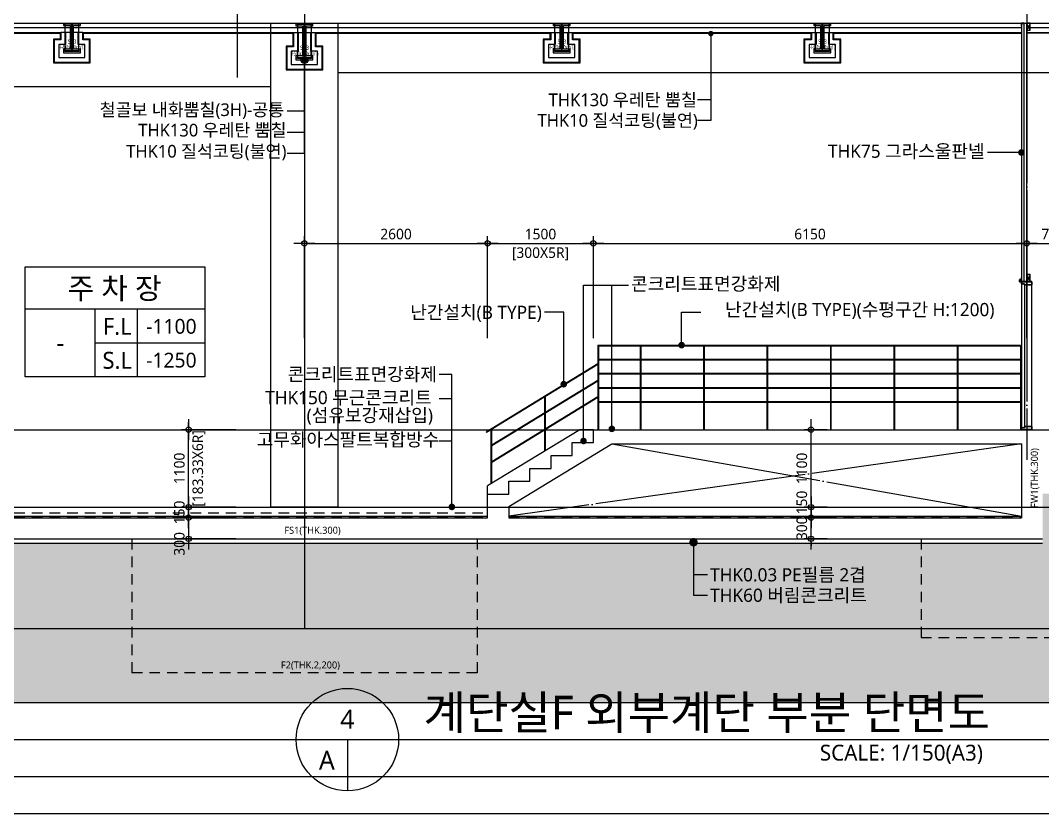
# Model space of a CAD drawing. Header units: millimetres. Extents: x -26983 to 60590, y 825 to 42375.
# Drawn here: x 33531 to 48036, y 825 to 12085 of the extents above; entities that cross this region are included whole.
import ezdxf
from ezdxf.enums import TextEntityAlignment as Align

# ---------------------------------------------------------------- set-up
doc = ezdxf.new("R2010")
doc.units = ezdxf.units.MM
doc.header["$LTSCALE"] = 100
doc.header["$MEASUREMENT"] = 0
doc.header["$PDSIZE"] = -10
for name, pattern in [('-HID', [2.5, 1.5, -1]), ('CEN', [62, 60, -1, 0, -1]), ('HID', [2.5, 1.5, -1])]:
    doc.linetypes.add(name, pattern=pattern)
doc.layers.get('0').update_dxf_attribs({"linetype": 'CONTINUOUS'})
doc.layers.get('Defpoints').update_dxf_attribs({"color": 171, "linetype": 'CONTINUOUS'})
for name, color, linetype in [('CEN', 1, 'CEN'), ('CEN(ST)', 1, 'CEN'), ('Center(AR)', 30, 'CEN'), ('CON', 2, 'CONTINUOUS'), ('DOOR', 4, 'CONTINUOUS'), ('ELE-6', 8, 'CONTINUOUS'), ('FIN', 8, 'CONTINUOUS'), ('FIN(내화피복)', 8, 'CONTINUOUS'), ('FIN(패널-T75 글라스울)', 6, 'CONTINUOUS'), ('FIN-5', 6, 'CONTINUOUS'), ('HAN', 9, 'CONTINUOUS'), ('HAT 254', 254, 'CONTINUOUS'), ('HAT-252', 252, 'CONTINUOUS'), ('INS', 251, 'BATTING'), ('LED', 7, 'CONTINUOUS'), ('NDIM', 7, 'CONTINUOUS'), ('SASAC 도면번호', 6, 'CONTINUOUS'), ('stl', 3, 'CONTINUOUS'), ('SYM', 7, 'CONTINUOUS'), ('TEXT', 3, 'CONTINUOUS'), ('TEXT(MIN)', 7, 'CONTINUOUS'), ('TEXT(노트)', 7, 'CONTINUOUS'), ('TEXT(실명)', 3, 'CONTINUOUS'), ('TEXT-기입', 6, 'CONTINUOUS'), ('TITLE', 7, 'CONTINUOUS'), ('wire-meshes', 1, 'CONTINUOUS'), ('스틸', 8, 'CONTINUOUS')]:
    doc.layers.add(name, color=color, linetype=linetype)
doc.layers.add('NUMBER', color=171, linetype='CONTINUOUS', plot=False)
doc.styles.add('CGS', font='cgse', dxfattribs={"bigfont": 'cgs'})
doc.styles.add('TE', font='malgun_0.ttf')
doc.styles.add('나눔바른고딕', font='NanumBarunGothic.ttf')
doc.linetypes.add('BATTING', pattern='A,0.0001,-0.1,[134,ltypeshp.shx,S=0.1,R=0,X=-0.1,Y=0],-0.2,[134,ltypeshp.shx,S=0.1,R=180,X=0.1,Y=0],-0.1', length=0.4001)
doc.dimstyles.new('NDIM 1200', dxfattribs={"dimscale": 75, "dimtxt": 3, "dimasz": 1, "dimexe": 2, "dimexo": 2, "dimgap": 1, "dimtad": 1, "dimdec": 0, "dimdsep": 46, "dimtxsty": 'CGS', "dimblk": 'DOT0', "dimcen": 1, "dimdle": 8, "dimclrd": 256, "dimclre": 256, "dimclrt": 256, "dimadec": 0, "dimazin": 0, "dimtfac": 1, "dimtdec": 0, "dimtix": 1, "dimtmove": 2, "dimatfit": 3, "dimldrblk": 'DOT0', "dimfxl": 1, "dimtolj": 1, "dimtzin": 0, "dimlwd": -1, "dimlwe": -1, "dimarcsym": 0})

# ---------------------------------------------------------------- blocks, each defined once
blk = doc.blocks.new('DOT0')
blk.add_line((-3, 0), (3, 0))
at = {"color": 6}
blk.add_circle((0, 0), 0.75, dxfattribs=at)
blk = doc.blocks.new('*D258')
at = {"layer": 'Defpoints', "color": 0, "ltscale": 0.4, "transparency": 16777216}
for p in [(41661, 8920), (40161, 7475), (41661, 7475)]:
    blk.add_point(p, dxfattribs=at)
at = {"layer": 'NDIM', "ltscale": 0.4, "transparency": 16777216}
for p, q in [((40161, 7575), (40161, 9020)), ((41661, 7575), (41661, 9020)), ((40211, 8920), (41611, 8920))]:
    blk.add_line(p, q, dxfattribs=at)
at = {"layer": 'NDIM', "ltscale": 0.4, "transparency": 16777216, "xscale": 50, "yscale": 50, "zscale": 50, "rotation": 180}
blk.add_blockref('DOT0', (40161, 8920), dxfattribs=at)
at = {"layer": 'NDIM', "ltscale": 0.4, "transparency": 16777216, "xscale": 50, "yscale": 50, "zscale": 50}
blk.add_blockref('DOT0', (41661, 8920), dxfattribs=at)
at = {"layer": 'NDIM', "ltscale": 0.4, "transparency": 16777216, "char_height": 150, "attachment_point": 5, "style": '나눔바른고딕'}
for s, insert in [('\\A1;1500', (40911, 9051)), ('\\A1;[300X5R]', (40911, 8772))]:
    blk.add_mtext(s, dxfattribs=dict(at, insert=insert))
blk = doc.blocks.new('*D259')
at = {"layer": 'Defpoints', "color": 0, "ltscale": 0.4, "transparency": 16777216}
for p in [(47811, 8920), (41661, 7475), (47811, 7475)]:
    blk.add_point(p, dxfattribs=at)
at = {"layer": 'NDIM', "ltscale": 0.4, "transparency": 16777216}
for p, q in [((41661, 7575), (41661, 9020)), ((47811, 7575), (47811, 9020)), ((41711, 8920), (47761, 8920))]:
    blk.add_line(p, q, dxfattribs=at)
at = {"layer": 'NDIM', "ltscale": 0.4, "transparency": 16777216, "xscale": 50, "yscale": 50, "zscale": 50, "rotation": 180}
blk.add_blockref('DOT0', (41661, 8920), dxfattribs=at)
at = {"layer": 'NDIM', "ltscale": 0.4, "transparency": 16777216, "xscale": 50, "yscale": 50, "zscale": 50}
blk.add_blockref('DOT0', (47811, 8920), dxfattribs=at)
at = {"layer": 'NDIM', "ltscale": 0.4, "transparency": 16777216, "insert": (44736, 9051), "char_height": 150, "attachment_point": 5, "style": '나눔바른고딕'}
blk.add_mtext('\\A1;6150', dxfattribs=at)
blk = doc.blocks.new('*D260')
at = {"layer": 'Defpoints', "color": 0, "ltscale": 0.4, "transparency": 16777216}
for p in [(40161, 8920), (37561, 7475), (40161, 7475)]:
    blk.add_point(p, dxfattribs=at)
at = {"layer": 'NDIM', "ltscale": 0.4, "transparency": 16777216}
for p, q in [((37561, 7575), (37561, 9020)), ((40161, 7575), (40161, 9020)), ((37611, 8920), (40111, 8920))]:
    blk.add_line(p, q, dxfattribs=at)
at = {"layer": 'NDIM', "ltscale": 0.4, "transparency": 16777216, "xscale": 50, "yscale": 50, "zscale": 50, "rotation": 180}
blk.add_blockref('DOT0', (37561, 8920), dxfattribs=at)
at = {"layer": 'NDIM', "ltscale": 0.4, "transparency": 16777216, "xscale": 50, "yscale": 50, "zscale": 50}
blk.add_blockref('DOT0', (40161, 8920), dxfattribs=at)
at = {"layer": 'NDIM', "ltscale": 0.4, "transparency": 16777216, "insert": (38861, 9051), "char_height": 150, "attachment_point": 5, "style": '나눔바른고딕'}
blk.add_mtext('\\A1;2600', dxfattribs=at)
blk = doc.blocks.new('*D246')
at = {"layer": 'Defpoints', "color": 0, "ltscale": 0.4, "transparency": 16777216}
for p in [(35917, 6275), (36686, 6275), (36686, 5175)]:
    blk.add_point(p, dxfattribs=at)
at = {"layer": 'NDIM', "ltscale": 0.4, "transparency": 16777216}
for p, q in [((36586, 6275), (35817, 6275)), ((35917, 6325), (35917, 6375)), ((35917, 5175), (35917, 6275)), ((36586, 5175), (35817, 5175)), ((35917, 5125), (35917, 5075))]:
    blk.add_line(p, q, dxfattribs=at)
at = {"layer": 'NDIM', "ltscale": 0.4, "transparency": 16777216, "xscale": 50, "yscale": 50, "zscale": 50}
for p, rotation in [((35917, 6275), 270), ((35917, 5175), 90)]:
    blk.add_blockref('DOT0', p, dxfattribs=dict(at, rotation=rotation))
at = {"layer": 'NDIM', "ltscale": 0.4, "transparency": 16777216, "char_height": 150, "attachment_point": 5, "rotation": 90, "style": '나눔바른고딕'}
for s, insert in [('\\A1;[183.33X6R]', (36064, 5725)), ('\\A1;1100', (35786, 5725))]:
    blk.add_mtext(s, dxfattribs=dict(at, insert=insert))
blk = doc.blocks.new('*D247')
at = {"layer": 'Defpoints', "color": 0, "ltscale": 0.4, "transparency": 16777216}
for p in [(35917, 5175), (36686, 5175), (36686, 5025)]:
    blk.add_point(p, dxfattribs=at)
at = {"layer": 'NDIM', "ltscale": 0.4, "transparency": 16777216}
for p, q in [((35917, 5225), (35917, 5275)), ((36586, 5175), (35817, 5175)), ((35917, 5025), (35917, 5175)), ((36586, 5025), (35817, 5025)), ((35917, 4975), (35917, 4925))]:
    blk.add_line(p, q, dxfattribs=at)
at = {"layer": 'NDIM', "ltscale": 0.4, "transparency": 16777216, "xscale": 50, "yscale": 50, "zscale": 50}
for p, rotation in [((35917, 5175), 270), ((35917, 5025), 90)]:
    blk.add_blockref('DOT0', p, dxfattribs=dict(at, rotation=rotation))
at = {"layer": 'NDIM', "ltscale": 0.4, "transparency": 16777216, "insert": (35786, 5100), "char_height": 150, "attachment_point": 5, "rotation": 90, "style": '나눔바른고딕'}
blk.add_mtext('\\A1;150', dxfattribs=at)
blk = doc.blocks.new('*D238')
at = {"layer": 'Defpoints', "color": 0, "ltscale": 0.4, "transparency": 16777216}
for p in [(44751, 5175), (45078, 5175), (45078, 5025)]:
    blk.add_point(p, dxfattribs=at)
at = {"layer": 'NDIM', "ltscale": 0.4, "transparency": 16777216}
for p, q in [((44751, 5225), (44751, 5275)), ((44978, 5175), (44651, 5175)), ((44751, 5025), (44751, 5175)), ((44978, 5025), (44651, 5025)), ((44751, 4975), (44751, 4925))]:
    blk.add_line(p, q, dxfattribs=at)
at = {"layer": 'NDIM', "ltscale": 0.4, "transparency": 16777216, "xscale": 50, "yscale": 50, "zscale": 50}
for p, rotation in [((44751, 5175), 270), ((44751, 5025), 90)]:
    blk.add_blockref('DOT0', p, dxfattribs=dict(at, rotation=rotation))
at = {"layer": 'NDIM', "ltscale": 0.4, "transparency": 16777216, "insert": (44620, 5241), "char_height": 150, "attachment_point": 5, "rotation": 90, "style": '나눔바른고딕'}
blk.add_mtext('\\A1;150', dxfattribs=at)
blk = doc.blocks.new('*D239')
at = {"layer": 'Defpoints', "color": 0, "ltscale": 0.4, "transparency": 16777216}
for p in [(44751, 5025), (45078, 5025), (45078, 4725)]:
    blk.add_point(p, dxfattribs=at)
at = {"layer": 'NDIM', "ltscale": 0.4, "transparency": 16777216}
for p, q in [((44751, 5075), (44751, 5125)), ((44978, 5025), (44651, 5025)), ((44751, 4725), (44751, 5025)), ((44978, 4725), (44651, 4725)), ((44751, 4675), (44751, 4625))]:
    blk.add_line(p, q, dxfattribs=at)
at = {"layer": 'NDIM', "ltscale": 0.4, "transparency": 16777216, "xscale": 50, "yscale": 50, "zscale": 50}
for p, rotation in [((44751, 5025), 270), ((44751, 4725), 90)]:
    blk.add_blockref('DOT0', p, dxfattribs=dict(at, rotation=rotation))
at = {"layer": 'NDIM', "ltscale": 0.4, "transparency": 16777216, "insert": (44620, 4875), "char_height": 150, "attachment_point": 5, "rotation": 90, "style": '나눔바른고딕'}
blk.add_mtext('\\A1;300', dxfattribs=at)
blk = doc.blocks.new('*D240')
at = {"layer": 'Defpoints', "color": 0, "ltscale": 0.4, "transparency": 16777216}
for p in [(44751, 6275), (45078, 6275), (45078, 5175)]:
    blk.add_point(p, dxfattribs=at)
at = {"layer": 'NDIM', "ltscale": 0.4, "transparency": 16777216}
for p, q in [((44978, 6275), (44651, 6275)), ((44751, 5225), (44751, 6225)), ((44978, 5175), (44651, 5175))]:
    blk.add_line(p, q, dxfattribs=at)
at = {"layer": 'NDIM', "ltscale": 0.4, "transparency": 16777216, "xscale": 50, "yscale": 50, "zscale": 50}
for p, rotation in [((44751, 6275), 90), ((44751, 5175), 270)]:
    blk.add_blockref('DOT0', p, dxfattribs=dict(at, rotation=rotation))
at = {"layer": 'NDIM', "ltscale": 0.4, "transparency": 16777216, "insert": (44620, 5725), "char_height": 150, "attachment_point": 5, "rotation": 90, "style": '나눔바른고딕'}
blk.add_mtext('\\A1;1100', dxfattribs=at)
blk = doc.blocks.new('*D226')
at = {"layer": 'Defpoints', "color": 0, "ltscale": 0.4, "transparency": 16777216}
for p in [(36686, 5025), (35917, 4725), (36686, 4725)]:
    blk.add_point(p, dxfattribs=at)
at = {"layer": 'NDIM', "ltscale": 0.4, "transparency": 16777216}
for p, q in [((36586, 5025), (35817, 5025)), ((35917, 4975), (35917, 4775)), ((36586, 4725), (35817, 4725))]:
    blk.add_line(p, q, dxfattribs=at)
at = {"layer": 'NDIM', "ltscale": 0.4, "transparency": 16777216, "xscale": 50, "yscale": 50, "zscale": 50}
for p, rotation in [((35917, 5025), 90), ((35917, 4725), 270)]:
    blk.add_blockref('DOT0', p, dxfattribs=dict(at, rotation=rotation))
at = {"layer": 'NDIM', "ltscale": 0.4, "transparency": 16777216, "insert": (35786, 4654), "char_height": 150, "attachment_point": 5, "rotation": 90, "style": '나눔바른고딕'}
blk.add_mtext('\\A1;300', dxfattribs=at)
blk = doc.blocks.new('A$C46BA2E0B')
at = {"layer": 'DOOR'}
for p, q in [((0, 45), (0, 2055)), ((106, 2055), (106, 45)), ((150, 2070), (150, 30))]:
    blk.add_line(p, q, dxfattribs=at)
for points in [[(0, 2100), (16.5, 2100), (16.5, 2098.4), (1.6, 2098.4), (1.6, 2056.6), (104.4, 2056.6), (104.4, 2071.6), (148.4, 2071.6), (148.4, 2098.4), (133.5, 2098.4), (133.5, 2100), (150, 2100), (150, 2070), (106, 2070), (106, 2055), (0, 2055)], [(140.45, 2098.4), (140.45, 2096.8), (9.55, 2096.8), (9.55, 2098.4)], [(0, 0), (16.5, 0), (16.5, 1.6), (1.6, 1.6), (1.6, 43.4), (104.4, 43.4), (104.4, 28.4), (148.4, 28.4), (148.4, 1.6), (133.5, 1.6), (133.5, 0), (150, 0), (150, 30), (106, 30), (106, 45), (0, 45)], [(140.45, 1.6), (140.45, 3.2), (9.55, 3.2), (9.55, 1.6)]]:
    blk.add_lwpolyline(points, close=True, dxfattribs=at)
blk = doc.blocks.new('*U292')
at = {"color": 0, "linetype": 'ByBlock', "ltscale": 0.5}
for p, q in [((-5, 234), (-100, 234)), ((-5, -234), (-5, 234)), ((100, 234), (5, 234)), ((5, 234), (5, -234)), ((-100, -234), (-5, -234)), ((5, -234), (100, -234))]:
    blk.add_line(p, q, dxfattribs=at)
for points in [[(-100, 234), (-100, 250), (100, 250), (100, 234)], [(100, -234), (100, -250), (-100, -250), (-100, -234)]]:
    blk.add_lwpolyline(points, dxfattribs=at)
at = {"layer": 'Defpoints'}
for p, q in [((-100, 234), (-100, -234)), ((100, -234), (100, 234)), ((-5, 0), (5, 0))]:
    blk.add_line(p, q, dxfattribs=at)
blk = doc.blocks.new('SB3 SEC')
at = {"layer": 'stl'}
blk.add_blockref('*U292', (0, -250), dxfattribs=at)
at = {"layer": 'Defpoints', "style": 'TE'}
for s, width, p in [('H-500x200x10x16', 0.5, (2, -428)), ('SG3', 0.7, (2, -348))]:
    blk.add_text(s, height=60, dxfattribs=dict(at, width=width)).set_placement(p, align=Align.MIDDLE_CENTER)
blk = doc.blocks.new('*U298')
at = {"color": 0, "linetype": 'ByBlock', "ltscale": 0.5}
for p, q in [((-4, 187), (-100, 187)), ((-4, -187), (-4, 187)), ((100, 187), (4, 187)), ((4, 187), (4, -187)), ((-100, -187), (-4, -187)), ((4, -187), (100, -187))]:
    blk.add_line(p, q, dxfattribs=at)
for points in [[(-100, 187), (-100, 200), (100, 200), (100, 187)], [(100, -187), (100, -200), (-100, -200), (-100, -187)]]:
    blk.add_lwpolyline(points, dxfattribs=at)
at = {"layer": 'Defpoints'}
for p, q in [((-100, 187), (-100, -187)), ((100, -187), (100, 187)), ((-4, 0), (4, 0))]:
    blk.add_line(p, q, dxfattribs=at)
blk = doc.blocks.new('SB3')
at = {"layer": 'stl'}
blk.add_blockref('*U298', (0, -200), dxfattribs=at)
at = {"layer": 'Defpoints', "style": 'TE'}
for s, width, p in [('SB3', 0.7, (2, -259)), ('H-400x200x8x13 ', 0.5, (8, -340))]:
    blk.add_text(s, height=60, dxfattribs=dict(at, width=width)).set_placement(p, align=Align.MIDDLE_CENTER)
blk = doc.blocks.new('*D299')
at = {"layer": 'Defpoints', "color": 0, "ltscale": 0.4, "transparency": 16777216}
for p in [(48561, 8920), (47811, 7475), (48561, 7475)]:
    blk.add_point(p, dxfattribs=at)
at = {"layer": 'NDIM', "ltscale": 0.4, "transparency": 16777216}
for p, q in [((47811, 7575), (47811, 9020)), ((48561, 7575), (48561, 9020)), ((47861, 8920), (48511, 8920))]:
    blk.add_line(p, q, dxfattribs=at)
at = {"layer": 'NDIM', "ltscale": 0.4, "transparency": 16777216, "xscale": 50, "yscale": 50, "zscale": 50, "rotation": 180}
blk.add_blockref('DOT0', (47811, 8920), dxfattribs=at)
at = {"layer": 'NDIM', "ltscale": 0.4, "transparency": 16777216, "xscale": 50, "yscale": 50, "zscale": 50}
blk.add_blockref('DOT0', (48561, 8920), dxfattribs=at)
at = {"layer": 'NDIM', "ltscale": 0.4, "transparency": 16777216, "insert": (48186, 9051), "char_height": 150, "attachment_point": 5, "style": '나눔바른고딕'}
blk.add_mtext('\\A1;750', dxfattribs=at)
blk = doc.blocks.new('A$C51E23882')
at = {"layer": 'TITLE'}
blk.add_lwpolyline([(8500, 0), (0, 0), (0, 5200), (8500, 5200)], close=True, dxfattribs=at)
for points in [[(8500, 3200), (0, 3200)], [(3300, 3200), (3300, 0)], [(5300, 3200), (5300, 0)], [(3300, 1600), (8500, 1600)]]:
    blk.add_lwpolyline(points, dxfattribs=at)
at = {"layer": 'TITLE', "style": '나눔바른고딕'}
for s, p in [('F.L', (4352, 2378)), ('S.L', (4352, 778))]:
    blk.add_text(s, height=800, dxfattribs=at).set_placement(p, align=Align.MIDDLE)

msp = doc.modelspace()

# ---------------------------------------------------------------- hatches: boundary and pattern name
at = {"ltscale": 10000}
h = msp.add_hatch(color=256, dxfattribs=at)
h.dxf.hatch_style = 1
edge = h.paths.add_edge_path()
edge.add_arc((37561, 11524), 50, -180, 180)
at = {"layer": 'HAT 254', "ltscale": 10000}
h = msp.add_hatch(color=256, dxfattribs=at)
h.dxf.hatch_style = 1
h.paths.add_polyline_path([(51600, 2400), (51600, 5365), (48036, 5365), (48036, 4665), (32444.1, 4665), (32444.1, 2400)])
at = {"layer": 'LED', "ltscale": 10000}
h = msp.add_hatch(color=256, dxfattribs=at)
h.dxf.hatch_style = 1
edge = h.paths.add_edge_path()
edge.add_arc((43328.6, 11898.7), 39.3, 360, 720, ccw=False)

# ---------------------------------------------------------------- linework, layer by layer
at = {"color": 1, "linetype": 'ByBlock'}
for p, q in [((47858.7, 12042.7), (47813.3, 11947.3)), ((47858.7, 11947.3), (47813.3, 12042.7)), ((47858.7, 8474.7), (47813.3, 8379.3)), ((47858.7, 8379.3), (47813.3, 8474.7))]:
    msp.add_line(p, q, dxfattribs=at)
for p, q in [((39653.6, 6711.8), (39472.3, 6711.8)), ((39653.6, 6113.6), (39472.3, 6113.6))]:
    msp.add_line(p, q)
at = {"layer": 'CEN'}
for p, q in [((41724.5, 7475), (47733.5, 7475)), ((41724.5, 7475), (41724.5, 6275)), ((41733.5, 7475), (41733.5, 6275)), ((41733.5, 7466), (47733.5, 7466)), ((42324.5, 7466), (42324.5, 6275)), ((42333.5, 7466), (42333.5, 6275)), ((43224.5, 7466), (43224.5, 6275)), ((43233.5, 7466), (43233.5, 6275)), ((44124.5, 7466), (44124.5, 6275)), ((44133.5, 7466), (44133.5, 6275)), ((45024.5, 7466), (45024.5, 6275)), ((45033.5, 7466), (45033.5, 6275)), ((45924.5, 7466), (45924.5, 6275)), ((45933.5, 7466), (45933.5, 6275)), ((46824.5, 7466), (46824.5, 6275)), ((46833.5, 7466), (46833.5, 6275)), ((47724.5, 7466), (47724.5, 6275)), ((47733.5, 7466), (47733.5, 6275)), ((41733.5, 7275), (47733.5, 7275)), ((41733.5, 7266), (47733.5, 7266)), ((40140.1, 6245.6), (41724.5, 7213.8)), ((40144.8, 6237.9), (41724.5, 7203.3)), ((40220, 6060), (41724.5, 6979.4)), ((40220, 6049.5), (41724.5, 6968.9)), ((41733.5, 7075), (47733.5, 7075)), ((41733.5, 7066), (47733.5, 7066)), ((41733.5, 6875), (47733.5, 6875)), ((41733.5, 6866), (47733.5, 6866)), ((40220, 5825.6), (41724.5, 6745)), ((40220, 5815.1), (41724.5, 6734.5)), ((40972.2, 5971.3), (40972.2, 6743.5)), ((40981.2, 5976.8), (40981.2, 6749)), ((41733.5, 6675), (47733.5, 6675)), ((41733.5, 6666), (47733.5, 6666)), ((40144.8, 6237.9), (40140.1, 6245.6)), ((40211, 5506.1), (40211, 6278.3)), ((40220, 5511.6), (40220, 6283.8))]:
    msp.add_line(p, q, dxfattribs=at)
at = {"layer": 'CEN(ST)', "ltscale": 10000}
for p, q in [((37561, 18975), (37561, 3450)), ((32444.1, 6275), (51600, 6275)), ((47554, 6275), (51600, 6275)), ((32444.1, 5175), (51600, 5175))]:
    msp.add_line(p, q, dxfattribs=at)
at = {"layer": 'CEN(ST)', "ltscale": 0.5}
for p, q in [((47811, 18975), (47811, 5847.8)), ((47736, 6075), (40461, 5045)), ((41921.4, 6075), (47736, 5045))]:
    msp.add_line(p, q, dxfattribs=at)
at = {"layer": 'Center(AR)'}
msp.add_line((36611, 11275), (36611, 18975), dxfattribs=at)
at = {"layer": 'CON', "ltscale": 1000}
for p, q in [((32444.1, 12045), (49261, 12045)), ((40461, 5182.5), (41921.4, 6075)), ((41921.4, 6075), (47736, 6075))]:
    msp.add_line(p, q, dxfattribs=at)
at = {"layer": 'CON', "ltscale": 10000}
for p, q in [((47736, 6075), (47736, 5025)), ((40461, 5182.5), (40461, 5025)), ((32444.1, 5025), (40161, 5025)), ((40461, 5025), (47736, 5025)), ((32444.1, 4725), (48036, 4725))]:
    msp.add_line(p, q, dxfattribs=at)
at = {"layer": 'CON', "ltscale": 1000}
msp.add_lwpolyline([(32444.1, 5025), (40161, 5025), (40161, 5175), (40161, 5358.3), (40461, 5358.3), (40461, 5541.7), (40761, 5541.7), (40761, 5725), (41061, 5725), (41061, 5908.3), (41361, 5908.3), (41361, 6091.7), (41661, 6091.7), (41661, 6275), (48036, 6275)], dxfattribs=at)
at = {"layer": 'Defpoints', "ltscale": 10000}
msp.add_line((1500, 6275), (54750, 6275), dxfattribs=at)
for points in [[(54750, 21600), (1500, 21600), (1500, 825), (54750, 825)], [(54225, 21600), (2025, 21600), (2025, 825), (54225, 825)], [(53700, 21075), (2550, 21075), (2550, 1350), (53700, 1350)], [(53175, 20550), (3075, 20550), (3075, 1875), (53175, 1875)], [(52650, 20025), (3600, 20025), (3600, 2400), (52650, 2400)], [(51600, 18975), (4650, 18975), (4650, 3450), (51600, 3450)]]:
    msp.add_lwpolyline(points, close=True, dxfattribs=at)
at = {"layer": 'ELE-6', "ltscale": 10000}
for p, q in [((38036, 11345), (48161, 11345)), ((32444.1, 11145), (37086, 11145))]:
    msp.add_line(p, q, dxfattribs=at)
msp.add_lwpolyline([(38036, 12045), (38036, 5175), (37086, 5175), (37086, 12045)], dxfattribs=at)
at = {"layer": 'FIN', "ltscale": 10000}
for p, q in [((32444.1, 5175), (40161, 5175)), ((32444.1, 5045), (40161, 5045)), ((40461, 5045), (47736, 5045))]:
    msp.add_line(p, q, dxfattribs=at)
at = {"layer": 'FIN', "linetype": 'HID'}
for p, q in [((35111, 4725), (35111, 2825)), ((40011, 4725), (40011, 2825)), ((46311, 4725), (46311, 3325)), ((46311, 3325), (50811, 3325)), ((40011, 2825), (35111, 2825))]:
    msp.add_line(p, q, dxfattribs=at)
at = {"layer": 'FIN(내화피복)', "ltscale": 10000}
for points in [[(34140, 12045), (34140, 12011), (34236, 12011), (34236, 11679), (34140, 11679), (34140, 11624), (34382, 11624), (34382, 11679), (34286, 11679), (34286, 12011), (34382, 12011), (34382, 12045)], [(37440, 12045), (37440, 12008), (37535, 12008), (37535, 11582), (37440, 11582), (37440, 11524), (37682, 11524), (37682, 11582), (37587, 11582), (37587, 12008), (37682, 12008), (37682, 12045)], [(41090, 12045), (41090, 12011), (41186, 12011), (41186, 11679), (41090, 11679), (41090, 11624), (41332, 11624), (41332, 11679), (41236, 11679), (41236, 12011), (41332, 12011), (41332, 12045)], [(44790, 12045), (44790, 12011), (44886, 12011), (44886, 11679), (44790, 11679), (44790, 11624), (45032, 11624), (45032, 11679), (44936, 11679), (44936, 12011), (45032, 12011), (45032, 12045)]]:
    msp.add_lwpolyline(points, dxfattribs=at)
at = {"layer": 'FIN(패널-T75 글라스울)', "ltscale": 0.1}
for p, q in [((41469.2, 6275), (40161, 5475.5)), ((41661, 6275), (41469.2, 6275)), ((40161, 5358.3), (40161, 5475.5))]:
    msp.add_line(p, q, dxfattribs=at)
at = {"layer": 'FIN(패널-T75 글라스울)'}
for points in [[(47736, 12043), (47736, 8377), (47811, 8377), (47811, 12043)], [(47734, 8435), (47734, 8405), (47709, 8405), (47709, 8375), (47886, 8375), (47886, 8377), (47711, 8377), (47711, 8403), (47736, 8403), (47736, 8435)]]:
    msp.add_lwpolyline(points, close=True, dxfattribs=at)
at = {"layer": 'FIN-5', "ltscale": 0.1}
for p, q in [((32444.1, 11915), (34106, 11915)), ((32444.1, 11905), (34096, 11905)), ((34416, 11915), (37405, 11915)), ((34426, 11905), (37395, 11905)), ((37717.1, 11915), (41056, 11915)), ((37727, 11905), (41046, 11905)), ((41366, 11915), (44756, 11915)), ((41376, 11905), (44746, 11905)), ((45066, 11915), (47736, 11915)), ((45076, 11905), (47736, 11905))]:
    msp.add_line(p, q, dxfattribs=at)
for points in [[(34096, 11905), (34096, 11819), (34000, 11819), (34000, 11484), (34522, 11484), (34522, 11819), (34426, 11819), (34426, 11905)], [(34106, 11915), (34106, 11809), (34010, 11809), (34010, 11494), (34512, 11494), (34512, 11809), (34416, 11809), (34416, 11915)], [(37395, 11905), (37395, 11722), (37300, 11722), (37300, 11384), (37822, 11384), (37822, 11722), (37727, 11722), (37727, 11905)], [(37405, 11915), (37405, 11712), (37310, 11712), (37310, 11394), (37812, 11394), (37812, 11712), (37717, 11712), (37717, 11915)], [(41046, 11905), (41046, 11819), (40950, 11819), (40950, 11484), (41472, 11484), (41472, 11819), (41376, 11819), (41376, 11905)], [(41056, 11915), (41056, 11809), (40960, 11809), (40960, 11494), (41462, 11494), (41462, 11809), (41366, 11809), (41366, 11915)], [(44746, 11905), (44746, 11819), (44650, 11819), (44650, 11484), (45172, 11484), (45172, 11819), (45076, 11819), (45076, 11905)], [(44756, 11915), (44756, 11809), (44660, 11809), (44660, 11494), (45162, 11494), (45162, 11809), (45066, 11809), (45066, 11915)]]:
    msp.add_lwpolyline(points, dxfattribs=at)
at = {"layer": 'HAN', "ltscale": 10000}
msp.add_line((32444.1, 4665), (48036, 4665), dxfattribs=at)
at = {"layer": 'HAT-252', "linetype": '-HID'}
for p, q in [((32444.1, 5035), (40161, 5035)), ((40461, 5035), (47736, 5035))]:
    msp.add_line(p, q, dxfattribs=at)
at = {"layer": 'INS', "linetype": 'Continuous', "ltscale": 1.6}
msp.add_line((34416, 11915), (34106, 11915), dxfattribs=at)
at = {"layer": 'INS', "linetype": 'Continuous'}
for p, q in [((37405, 11915), (37717, 11915)), ((41056, 11915), (41366, 11915)), ((44756, 11915), (45066, 11915))]:
    msp.add_line(p, q, dxfattribs=at)
at = {"layer": 'INS', "ltscale": 0.9}
msp.add_lwpolyline([(47773.5, 8377), (47773.5, 12043)], dxfattribs=at)
at = {"layer": 'INS', "ltscale": 1.6}
for points in [[(47736, 11980), (32444.1, 11980)], [(34171, 11915), (34171, 11744), (34075, 11744), (34075, 11559), (34447, 11559), (34447, 11744), (34351, 11744), (34351, 11915)], [(37470, 11915), (37470, 11647), (37375, 11647), (37375, 11459), (37747, 11459), (37747, 11647), (37652, 11647), (37652, 11915)], [(41121, 11915), (41121, 11744), (41025, 11744), (41025, 11559), (41397, 11559), (41397, 11744), (41301, 11744), (41301, 11915)], [(44821, 11915), (44821, 11744), (44725, 11744), (44725, 11559), (45097, 11559), (45097, 11744), (45001, 11744), (45001, 11915)], [(49311, 11980), (47811, 11980)]]:
    msp.add_lwpolyline(points, dxfattribs=at)
at = {"layer": 'LED', "ltscale": 10000}
for p, q in [((37561, 10200), (37561, 11524)), ((43139.4, 10964.5), (43328.6, 10964.5)), ((37318.2, 10800), (37561, 10800)), ((37318.2, 10500), (37561, 10500)), ((37318.2, 10200), (37561, 10200))]:
    msp.add_line(p, q, dxfattribs=at)
at = {"layer": 'LED'}
for points in [[(47736, 10210), (47736, 10210), (47255.7, 10210)], [(41521.6, 6114.4), (41521.6, 8324.9), (41952.8, 8324.9)], [(41923.5, 6286.6), (41923.5, 8324.9), (42160.3, 8324.9)], [(41241.4, 6920.4), (41241.4, 7945), (40967.9, 7945)], [(42912.7, 7475.2), (42912.7, 7945), (43186.1, 7945)], [(39653.6, 5178.4), (39653.6, 7060.2), (39472.3, 7060.2)]]:
    msp.add_lwpolyline(points, dxfattribs=at)
at = {"layer": 'LED', "const_width": 46.9}
for points in [[(47736, 10186.6, 1), (47736, 10233.4, 1)], [(42912.7, 7451.7, 1), (42912.7, 7498.6, 1)], [(41241.4, 6897, -1), (41241.4, 6943.9, -1)], [(41923.5, 6263.1, 1), (41923.5, 6310, 1)], [(41521.6, 6091, 1), (41521.6, 6137.9, 1)], [(39653.6, 5155, -1), (39653.6, 5201.8, -1)]]:
    msp.add_lwpolyline(points, format="xyb", close=True, dxfattribs=at)
at = {"layer": 'LED', "ltscale": 10000}
msp.add_circle((37561, 11524), 50, dxfattribs=at)
at = {"layer": 'NDIM', "ltscale": 10000}
msp.add_line((43282.7, 4214.9), (43082.7, 4214.9), dxfattribs=at)
at = {"layer": 'SASAC 도면번호', "ltscale": 10000}
msp.add_lwpolyline([(47811, 11915), (48435.5, 11915), (48435.5, 11730), (48342.2, 11730), (48336.5, 11474), (48782, 11474), (48782, 11730), (48686.5, 11730), (48686.5, 11915), (49311, 11915), (49311, 11905), (48696.5, 11905), (48696.5, 11740), (48792, 11740), (48792, 11464), (48326.3, 11464), (48332.4, 11740), (48425.5, 11740), (48425.5, 11905), (47811, 11905)], dxfattribs=at)
at = {"layer": 'SYM'}
for p, q in [((37443.2, 1875), (47639.4, 1875)), ((38170.5, 1875), (38170.5, 1147.7))]:
    msp.add_line(p, q, dxfattribs=at)
msp.add_circle((38170.5, 1875), 727.3, dxfattribs=at)
at = {"layer": 'wire-meshes', "linetype": 'HID'}
msp.add_line((32444.1, 5095), (40161, 5095), dxfattribs=at)
at = {"layer": '스틸', "color": 6, "linetype": 'ByBlock'}
for points in [[(47774, 12044), (47734, 12044), (47734, 12004), (47735, 12004), (47735, 12043), (47774, 12043)], [(47861, 11945), (47861, 12045), (47811, 12045), (47811, 11945)], [(47858.7, 11947.3), (47858.7, 12042.7), (47813.3, 12042.7), (47813.3, 11947.3)], [(47861, 8377), (47861, 8477), (47811, 8477), (47811, 8377)], [(47858.7, 8379.3), (47858.7, 8474.7), (47813.3, 8474.7), (47813.3, 8379.3)]]:
    msp.add_lwpolyline(points, close=True, dxfattribs=at)

# ---------------------------------------------------------------- block references
at = {"xscale": 0.3, "yscale": 0.3, "zscale": 0.3}
msp.add_blockref('A$C51E23882', (33598.8, 7026), dxfattribs=at)
at = {"ltscale": 10000, "xscale": -1}
msp.add_blockref('A$C46BA2E0B', (47886, 6275), dxfattribs=at)
at = {"layer": 'stl'}
for name, p in [('SB3', (34261, 12045)), ('SB3 SEC', (37561, 12045)), ('SB3', (41211, 12045)), ('SB3', (44911, 12045))]:
    msp.add_blockref(name, p, dxfattribs=at)

# ---------------------------------------------------------------- texts
at = {"layer": 'NUMBER', "style": '나눔바른고딕'}
msp.add_text('FW1(THK.300)', height=100, rotation=90, dxfattribs=at).set_placement((47919.5, 6013), align=Align.MIDDLE_RIGHT)
for s, p in [('FS1(THK.300)', (38075.5, 4847.3)), ('F2(THK.2,200)', (38065.3, 2934.5))]:
    msp.add_text(s, height=100, dxfattribs=at).set_placement(p, align=Align.MIDDLE_RIGHT)
at = {"layer": 'TEXT', "style": '나눔바른고딕'}
msp.add_text('계단실F 외부계단 부분 단면도', height=480, dxfattribs=at).set_placement((47291.3, 2260.5), align=Align.MIDDLE_RIGHT)
for s, p in [('4', (38170.5, 2165.9)), ('A', (37879.6, 1584.1))]:
    msp.add_text(s, height=270, dxfattribs=at).set_placement(p, align=Align.MIDDLE)
msp.add_text('SCALE: 1/150(A3)', height=225, dxfattribs=at).set_placement((47190.2, 1802.3), align=Align.TOP_RIGHT)
at = {"layer": 'TEXT(MIN)', "style": '나눔바른고딕'}
for s, p in [('THK130 우레탄 뿜칠', (43129.7, 10957.8)), ('철골보 내화뿜칠(3H)-공통', (37274.3, 10817.6)), ('THK10 질석코팅(불연)', (43143.4, 10665.4)), ('THK130 우레탄 뿜칠', (37306, 10527.7)), ('THK10 질석코팅(불연)', (37306, 10227.7))]:
    msp.add_text(s, height=180, dxfattribs=at).set_placement(p, align=Align.MIDDLE_RIGHT)
at = {"layer": 'TEXT(노트)', "style": '나눔바른고딕'}
for s, p in [('THK75 그라스울판넬', (47213.1, 10228.8)), ('난간설치(B TYPE)', (40930.3, 7941.2)), ('난간설치(B TYPE)(수평구간 H:1200)', (47354.1, 7980.4))]:
    msp.add_text(s, height=187.5, dxfattribs=at).set_placement(p, align=Align.MIDDLE_RIGHT)
for s, p in [('콘크리트표면강화제', (42197.8, 8345.7)), ('콘크리트표면강화제', (37323.3, 7063.1)), ('THK150 무근콘크리트', (37004.4, 6730.6)), ('(섬유보강재삽입)', (37592, 6480)), ('고무화아스팔트복합방수', (36884.7, 6134.4)), ('THK0.03 PE필름 2겹', (43318.7, 4214.9)), ('THK60 버림콘크리트', (43318.7, 3924.4))]:
    msp.add_text(s, height=187.5, dxfattribs=at).set_placement(p, align=Align.MIDDLE_LEFT)
at = {"layer": 'TEXT(실명)', "style": '나눔바른고딕'}
msp.add_text('주 차 장', height=300, dxfattribs=at).set_placement((34868.1, 8284.2), align=Align.MIDDLE)
at = {"layer": 'TEXT-기입', "style": '나눔바른고딕'}
for s, height, p in [('-1100', 210, (35673.7, 7742.3)), ('-', 270, (34098.1, 7510)), ('-1250', 210, (35673.7, 7262.3))]:
    msp.add_text(s, height=height, dxfattribs=at).set_placement(p, align=Align.MIDDLE)

# ---------------------------------------------------------------- dimensions: what is measured, and where the dimension line sits
at = {"layer": 'NDIM', "ltscale": 0.4}
for base, p1, p2, picture, middle in [((40161, 8919.6), (37561, 7475), (40161, 7475), '*D260', (38861, 9051.1)), ((47811, 8919.6), (41661, 7475), (47811, 7475), '*D259', (44736, 9051.1)), ((48561, 8919.6), (47811, 7475), (48561, 7475), '*D299', (48186, 9051))]:
    dim = msp.add_linear_dim(base=base, p1=p1, p2=p2, dimstyle='NDIM 1200', override={"dimscale": 50, "dimtxsty": '나눔바른고딕'}, dxfattribs=at)
    dim.commit()
    dim.dimension.update_dxf_attribs({"geometry": picture, "text_midpoint": middle})
dim = msp.add_linear_dim(base=(41661, 8919.6), p1=(40161, 7475), p2=(41661, 7475), text='<>\\X[300X5R]', dimstyle='NDIM 1200', override={"dimscale": 50, "dimtxsty": '나눔바른고딕'}, dxfattribs=at)
dim.commit()
dim.dimension.update_dxf_attribs({"geometry": '*D258', "text_midpoint": (40911, 8919.6)})
dim = msp.add_linear_dim(base=(35917.3, 6275), p1=(36686.5, 5175), p2=(36686.5, 6275), angle=90, text='<>\\X[183.33X6R]', dimstyle='NDIM 1200', override={"dimscale": 50, "dimtxsty": '나눔바른고딕'}, dxfattribs=at)
dim.commit()
dim.dimension.update_dxf_attribs({"geometry": '*D246', "text_midpoint": (35917.3, 5725)})
for base, p1, p2, picture, middle in [((44751.1, 6275), (45078.4, 5175), (45078.4, 6275), '*D240', (44619.6, 5725)), ((35917.3, 5175), (36686.5, 5025), (36686.5, 5175), '*D247', (35785.9, 5100)), ((44751.1, 5025), (45078.4, 4725), (45078.4, 5025), '*D239', (44619.5, 4875))]:
    dim = msp.add_linear_dim(base=base, p1=p1, p2=p2, angle=90, dimstyle='NDIM 1200', override={"dimscale": 50, "dimtxsty": '나눔바른고딕'}, dxfattribs=at)
    dim.commit()
    dim.dimension.update_dxf_attribs({"geometry": picture, "text_midpoint": middle})
for base, p1, p2, angle, picture, middle in [((44751.1, 5175), (45078.4, 5025), (45078.4, 5175), 90, '*D238', (44619.6, 5241.2)), ((35917.3, 4725), (36686.5, 5025), (36686.5, 4725), 270, '*D226', (35785.8, 4654))]:
    dim = msp.add_linear_dim(base=base, p1=p1, p2=p2, angle=angle, dimstyle='NDIM 1200', override={"dimscale": 50, "dimtxsty": '나눔바른고딕'}, dxfattribs=at)
    dim.commit()
    dim.dimension.update_dxf_attribs({"geometry": picture, "text_midpoint": middle, "dimtype": 160})

# ---------------------------------------------------------------- leaders
at = {"layer": 'LED', "ltscale": 10000}
msp.add_leader([(43328.6, 11892.4), (43328.6, 10664.5), (43139.4, 10664.5)], dimstyle='NDIM 1200', override={"dimscale": 20, "dimasz": 1, "dimtad": 0, "dimclrd": 256, "dimldrblk": 'Dot'}, dxfattribs=at)
at = {"layer": 'NDIM', "ltscale": 10000}
msp.add_leader([(43082.7, 4676.9), (43082.7, 3924.4), (43282.7, 3924.4)], dimstyle='NDIM 1200', override={"dimscale": 120, "dimasz": 1, "dimgap": 1, "dimtad": 0, "dimldrblk": 'Dot'}, dxfattribs=at)

doc.saveas('drawing.dxf')
